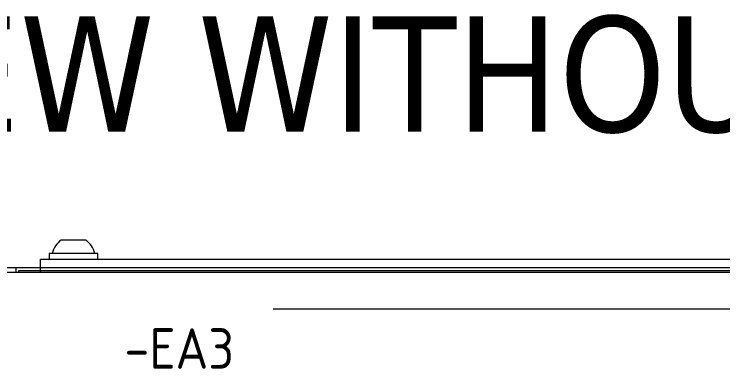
# Model space of a CAD drawing. Header units: millimetres. Extents: x 4137 to 6698, y 1400 to 3585.
# Drawn here: x 5827.7 to 6177.1, y 3410.2 to 3585.3 of the extents above; entities that cross this region are included whole.
import ezdxf
from ezdxf.enums import TextEntityAlignment as Align

# ---------------------------------------------------------------- set-up
doc = ezdxf.new("R2010")
doc.units = ezdxf.units.MM
doc.layers.add('000-PI-Oprema', color=30, linetype='Continuous', lineweight=5)
doc.layers.add('0_1', color=7, linetype='Continuous', lineweight=0)
doc.layers.add('000-PI-ORMAR', color=2, linetype='Continuous')
doc.styles.add('PI0', font='isocpeur.ttf', dxfattribs={"width": 0.9})
doc.styles.add('Tahoma', font='tahoma.ttf')

msp = doc.modelspace()

# ---------------------------------------------------------------- linework, layer by layer
at = {"layer": '000-PI-Oprema', "color": 0, "linetype": 'ByBlock', "lineweight": 0, "ltscale": 0.25}
msp.add_line((5955.46, 3439.83), (6493.46, 3439.83), dxfattribs=at)
at = {"layer": '000-PI-ORMAR', "color": 0, "linetype": 'ByBlock', "lineweight": 0}
for p, q in [((5862.95, 3473.78), (5850.95, 3473.78)), ((5868.95, 3467.18), (5844.95, 3467.18)), ((5844.95, 3467.18), (5844.95, 3464.28)), ((5868.95, 3464.28), (5868.95, 3467.18)), ((5840.7, 3457.78), (5840.7, 3464.28)), ((5840.7, 3464.28), (6608.2, 3464.28)), ((5816.2, 3460.28), (5828.45, 3460.28)), ((5828.45, 3460.28), (5828.45, 3457.78)), ((5828.45, 3460.28), (5840.7, 3460.28)), ((5840.7, 3460.28), (6608.2, 3460.28)), ((5828.46, 3457.78), (5036.46, 3457.78)), ((6620.46, 3457.78), (5828.46, 3457.78)), ((5829.95, 3457.78), (5829.95, 3458.78)), ((5829.95, 3458.78), (5840.7, 3458.78)), ((5840.7, 3458.78), (6608.2, 3458.78))]:
    msp.add_line(p, q, dxfattribs=at)
for centre, start, end in [((5857.34, 3464.58), 124.8208, 166.6054), ((5856.55, 3464.58), 13.3946, 55.1792)]:
    msp.add_arc(centre, 11.2, start, end, dxfattribs=at)

# ---------------------------------------------------------------- texts
at = {"color": 0, "linetype": 'ByBlock', "lineweight": 0, "style": 'PI0', "width": 0.9}
msp.add_text('-EA3', height=20, dxfattribs=at).set_placement((5909.1, 3420.24), align=Align.MIDDLE)
at = {"layer": '0_1', "color": 0, "linetype": 'ByBlock', "lineweight": 0, "style": 'Tahoma'}
msp.add_text('VISTA DI FRONTE SENZA PORTE/   FRONT VIEW WITHOUT DOORS', height=57, dxfattribs=at).set_placement((5407.99, 3555.74), align=Align.MIDDLE_CENTER)

doc.saveas('drawing.dxf')
